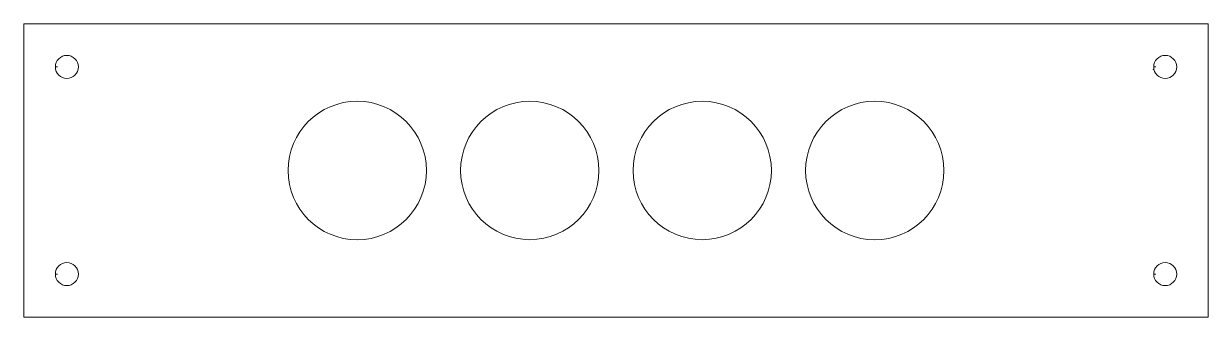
# Model space of a CAD drawing. Header units: millimetres. Extents: x 72 to 278, y -136 to -85.
import ezdxf

# ---------------------------------------------------------------- set-up
doc = ezdxf.new("R2010")
doc.units = ezdxf.units.MM
doc.header["$MEASUREMENT"] = 0
doc.layers.add('Layer 1', color=7, linetype='Continuous', lineweight=0)

# ---------------------------------------------------------------- blocks, each defined once
blk = doc.blocks.new('Block_0')
at = {"layer": 'Layer 1', "color": 6, "lineweight": 9}
for p, q in [((71.97, -84.62), (71.97, -135.62)), ((71.97, -84.62), (277.97, -84.62)), ((277.97, -135.62), (277.97, -84.62)), ((77.85, -92.12), (77.47, -92.12)), ((268.85, -92.12), (268.47, -92.12)), ((78.35, -93.76), (78.35, -93.77)), ((77.85, -128.12), (77.47, -128.12)), ((268.85, -128.12), (268.47, -128.12)), ((71.97, -135.62), (277.97, -135.62))]:
    blk.add_line(p, q, dxfattribs=at)
blk.add_lwpolyline([(268.37, -92.54), (268.36, -92.55), (268.53, -92.59), (268.56, -92.6)], dxfattribs=at)
for centre, radius in [((79.47, -92.12), 2), ((270.47, -92.12), 2), ((129.97, -110.12), 12.03), ((159.97, -110.12), 12.02), ((189.97, -110.12), 12.02), ((219.97, -110.12), 12.03), ((79.47, -128.12), 2), ((270.47, -128.12), 2)]:
    blk.add_circle(centre, radius, dxfattribs=at)

msp = doc.modelspace()

# ---------------------------------------------------------------- block references
at = {"layer": 'Layer 1'}
msp.add_blockref('Block_0', (0, 0), dxfattribs=at)

doc.saveas('drawing.dxf')
